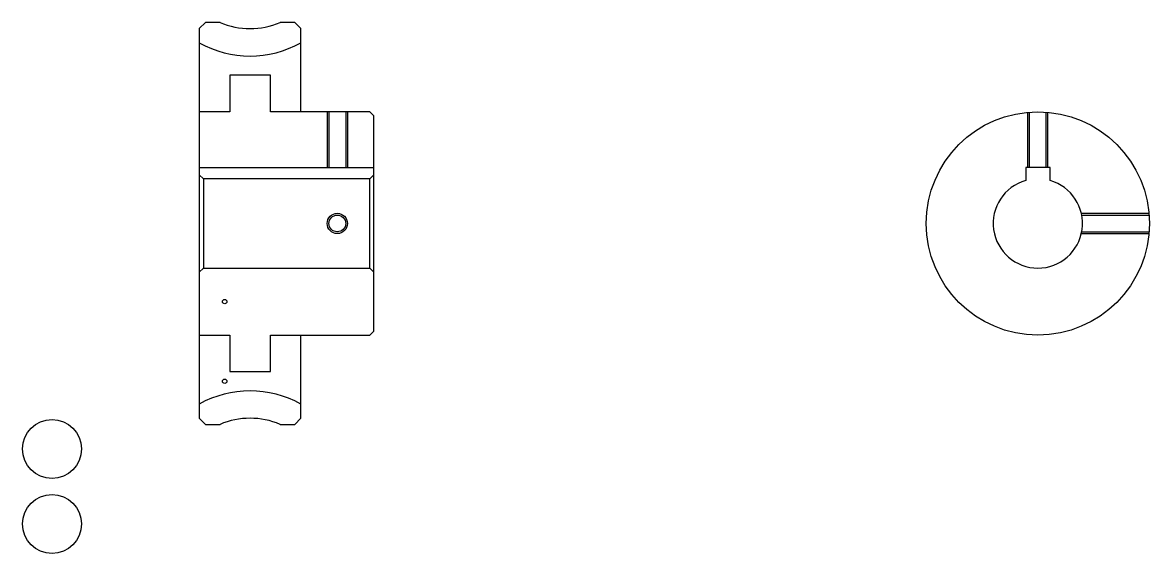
# Model space of a CAD drawing. Header units: metres. Extents: x 94 to 372, y 74 to 205.
import ezdxf

# ---------------------------------------------------------------- set-up
doc = ezdxf.new("R2010")
doc.units = ezdxf.units.M

msp = doc.modelspace()

# ---------------------------------------------------------------- linework, layer by layer
at = {"color": 4}
for p, q in [((137.925934, 169.443512), (180.925934, 169.443512)), ((180.925934, 167.643509), (179.925934, 166.643509)), ((137.925934, 143.643509), (138.925934, 144.643509)), ((180.925934, 143.643509), (179.925934, 144.643509))]:
    msp.add_line(p, q, dxfattribs=at)
for points in [[(143.026611, 205.143509), (139.425934, 205.143509), (137.925934, 203.643509), (137.925934, 143.643509)], [(162.925934, 183.143509), (162.925934, 203.643509), (161.425934, 205.143509), (157.825256, 205.143509)], [(162.925934, 183.143509), (155.425934, 183.143509), (155.425934, 192.143509), (145.425934, 192.143509), (145.425934, 183.143509), (137.925934, 183.143509)], [(162.925934, 128.143509), (179.925934, 128.143509), (180.925934, 129.143509), (180.925934, 182.143509), (179.925934, 183.143509), (162.925934, 183.143509)], [(169.425934, 183.143509), (169.425934, 169.443512)], [(169.860931, 183.143509), (169.860931, 169.443512)], [(173.990936, 183.143509), (173.990936, 169.443512)], [(174.425934, 183.143509), (174.425934, 169.443512)], [(342.037048, 169.443512), (342.037048, 183.029633)], [(342.472046, 169.443512), (342.472046, 183.065872)], [(346.602051, 169.443512), (346.602051, 183.065872)], [(347.037048, 169.443512), (347.037048, 183.029633)], [(347.537048, 166.226517), (347.537048, 169.443512), (341.537048, 169.443512), (341.537048, 166.226517)], [(137.925934, 167.643509), (138.925934, 166.643509), (138.925934, 144.643509), (179.925934, 144.643509), (179.925934, 166.643509), (138.925934, 166.643509)], [(355.249207, 158.143509), (371.923157, 158.143509)], [(355.341492, 157.708511), (371.959412, 157.708511)], [(355.249207, 153.143509), (371.923157, 153.143509)], [(355.341492, 153.578506), (371.959412, 153.578506)], [(137.925934, 143.643509), (137.925934, 107.643509), (139.425934, 106.143509), (143.026611, 106.143509)], [(137.925934, 128.143509), (145.425934, 128.143509), (145.425934, 119.143509), (155.425934, 119.143509), (155.425934, 128.143509), (162.925934, 128.143509)], [(157.825256, 106.143509), (161.425934, 106.143509), (162.925934, 107.643509), (162.925934, 128.143509)]]:
    msp.add_lwpolyline(points, dxfattribs=at)
for centre, radius in [((344.537048, 155.643509), 27.5), ((171.925934, 155.643509), 2.065)]:
    msp.add_circle(centre, radius, dxfattribs=at)
at = {"color": 7}
msp.add_circle((171.925934, 155.643509), 2.5, dxfattribs=at)
at = {"color": 5}
for centre, radius in [((144.175934, 136.393509), 0.544444), ((144.175934, 116.768509), 0.544444), ((101.629639, 100.097214), 7.259259), ((101.629639, 81.597214), 7.259259)]:
    msp.add_circle(centre, radius, dxfattribs=at)
at = {"color": 4}
for centre, radius, start, end in [((150.425934, 222.643509), 19, 247.08045793, 292.91954207), ((150.425934, 222.643509), 25.75, 240.95890009, 299.04109991), ((344.537048, 155.643509), 11, 105.82662089, 74.17337911), ((150.425934, 88.643509), 25.75, 60.95890009, 119.04109991), ((150.425934, 88.643509), 19, 67.08045793, 112.91954207)]:
    msp.add_arc(centre, radius, start, end, dxfattribs=at)

doc.saveas('drawing.dxf')
